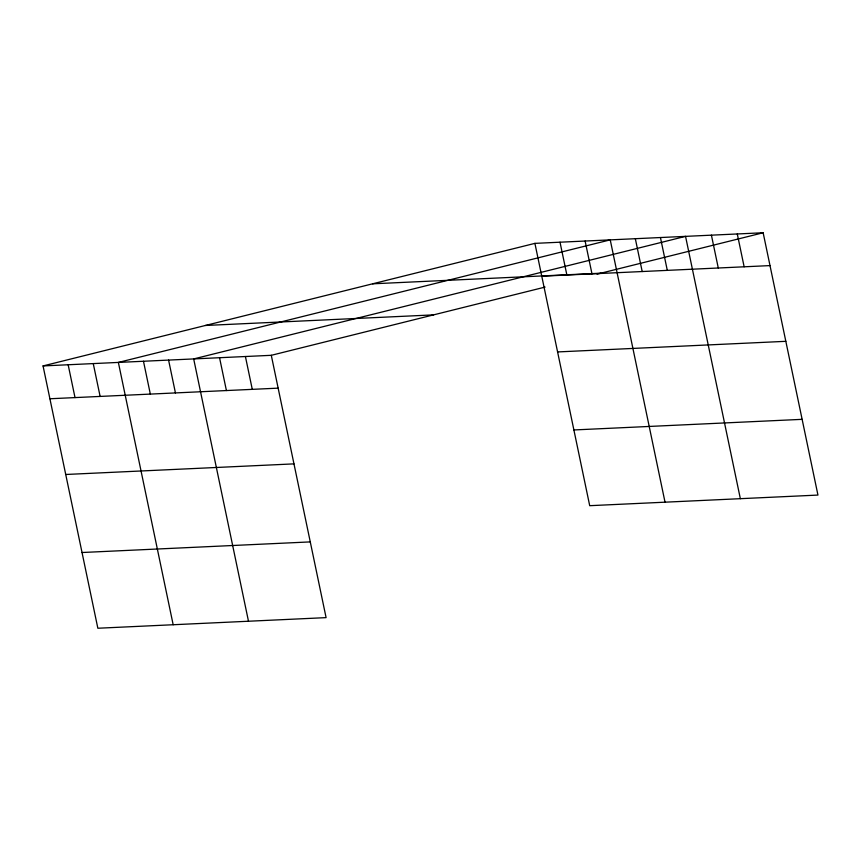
<?xml version="1.0" encoding="UTF-8"?>
<svg xmlns="http://www.w3.org/2000/svg" width="861" height="861" viewBox="0 0 861 861"><rect width="100%" height="100%" fill="white"/><g stroke="black" fill="none" stroke-linecap="round" stroke-linejoin="round"><path stroke-width="1.29" d="M43.05 365.925L271.29 355.313L326.093 617.628L97.853 628.239L43.05 365.925L534.907 243.372L763.147 232.761L817.95 495.075L589.71 505.687L534.907 243.372M271.29 355.313L545.088 287.09M597.039 274.153L763.147 232.761M372.598 283.818L600.838 273.206M541.773 276.198L770.014 265.597M205.359 325.48L433.6 314.878M557.594 351.934L785.835 341.322M49.906 398.761L278.146 388.15M573.889 429.951L802.129 419.339M65.727 474.486L293.967 463.875M82.032 552.514L310.272 541.903M737.285 233.966L744.141 266.792M711.412 235.161L718.278 267.997M740.352 498.68L685.55 236.366L193.682 358.929L248.485 621.233M660.441 237.539L667.297 270.365M635.332 238.701L642.198 271.538M665.026 502.178L610.234 239.864L118.366 362.427L173.169 624.742M585.125 241.037L591.981 273.863M560.016 242.199L566.882 275.036M245.417 356.519L252.284 389.355M219.555 357.724L226.411 390.55M168.584 360.092L175.44 392.928M143.475 361.254L150.331 394.09M93.257 363.59L100.124 396.426M68.159 364.763L75.015 397.588"/></g></svg>
